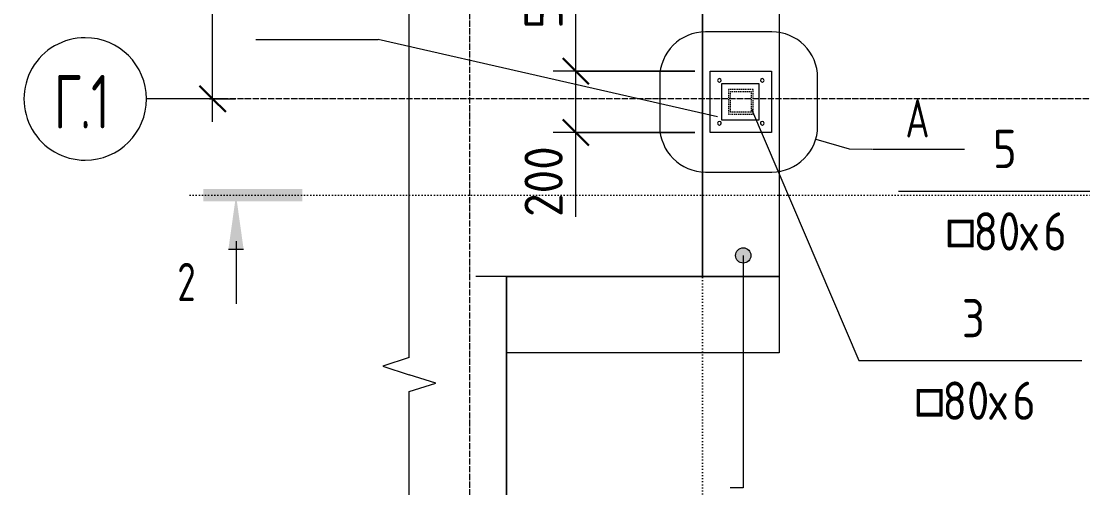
# Model space of a CAD drawing. Header units: millimetres. Extents: x 539 to 32806, y -1166 to 49726.
# Drawn here: x 1535 to 5002, y 42625 to 44149 of the extents above; entities that cross this region are included whole.
import ezdxf

# ---------------------------------------------------------------- set-up
doc = ezdxf.new("R2010")
doc.units = ezdxf.units.MM
for name, pattern in [('01 Штриховая _4 мм_', [6, 3.5, -2.5]), ('02 Штрихпунктирная _20 мм_', [25, 20, -2.5, 0, -2.5]), ('04 Пунктир 10мм', [10, 0, -10])]:
    doc.linetypes.add(name, pattern=pattern)
for name, color, linetype, lineweight in [('AA_Dim', 7, 'Continuous', 9), ('AA_Dim-50', 7, 'Continuous', 9), ('AA_Oformlenie', 7, 'Continuous', 9), ('AA_Razrez', 7, 'Continuous', 9), ('AA_Vinoska', 7, 'Continuous', 9), ('AA_Visotnaya otmetka', 7, 'Continuous', 9), ('AF_Balki', 7, 'Continuous', 20), ('AF_Element', 7, 'Continuous', 20), ('AF_Element_Грунт', 253, 'Continuous', 20), ('AF_Stena_Опалубка', 253, 'Continuous', 20), ('Gen_Fragment', 7, 'Continuous', 9), ('KR_Colonna_KG', 7, 'Continuous', 20), ('KR_Detal', 7, 'Continuous', 20), ('KR_Fundament', 7, 'Continuous', 20), ('Оси', 7, 'Continuous', 9)]:
    doc.layers.add(name, color=color, linetype=linetype, lineweight=lineweight)
doc.styles.add('ISOCPEUR', font='isocpeur.ttf', dxfattribs={"width": 0.7, "height": 175})
doc.styles.add('ISOCPEUR_1', font='isocpeur.ttf', dxfattribs={"width": 0.9, "height": 125})
doc.styles.add('ISOCPEUR_2', font='isocpeur.ttf', dxfattribs={"width": 0.85, "height": 125})
doc.styles.add('ISOCPEUR_3', font='isocpeur.ttf', dxfattribs={"width": 0.85, "height": 125})
doc.styles.add('ISOCPEUR_4', font='isocpeur.ttf', dxfattribs={"width": 0.7, "height": 125})
doc.dimstyles.new('00_Точн_3_знака__прозр__1', dxfattribs={"dimscale": 304.8, "dimtxt": 124.497647, "dimasz": 0.278871, "dimexe": 0.246063, "dimexo": 0.164042, "dimgap": 0.016404, "dimtad": 1, "dimdec": 3, "dimrnd": 0.001, "dimdsep": 46, "dimtxsty": 'ISOCPEUR_1', "dimblk1": 'OBLIQUE', "dimblk2": 'OBLIQUE', "dimsah": 1, "dimcen": 0.09, "dimdle": 0.246063, "dimazin": 0, "dimtfac": 1, "dimtdec": 4, "dimtix": 1, "dimtmove": 0, "dimatfit": 3, "dimfxl": 1, "dimtvp": 1, "dimtolj": 1, "dimtzin": 0, "dimlwd": 18, "dimlwe": 18, "dimarcsym": 2})
doc.dimstyles.new('05_Округл_1мм__прозр_', dxfattribs={"dimscale": 304.8, "dimtxt": 124.497647, "dimasz": 0.278871, "dimexe": 0.246063, "dimexo": 0.164042, "dimgap": 0.016404, "dimtad": 1, "dimdec": 0, "dimdsep": 46, "dimtxsty": 'ISOCPEUR_1', "dimblk1": 'OBLIQUE', "dimblk2": 'OBLIQUE', "dimsah": 1, "dimcen": 0.09, "dimdle": 0.246063, "dimazin": 0, "dimtfac": 1, "dimtdec": 4, "dimtix": 1, "dimtmove": 1, "dimatfit": 3, "dimfxl": 1, "dimtvp": 1, "dimtolj": 1, "dimtzin": 0, "dimlwd": 18, "dimlwe": 18, "dimarcsym": 2})
doc.dimstyles.new('05_Округл_1мм__прозр__1', dxfattribs={"dimscale": 304.8, "dimtxt": 124.497647, "dimasz": 0.278871, "dimexe": 0.246063, "dimexo": 0.164042, "dimgap": 0.016404, "dimtad": 1, "dimdec": 0, "dimdsep": 46, "dimtxsty": 'ISOCPEUR_1', "dimblk1": 'OBLIQUE', "dimblk2": 'OBLIQUE', "dimsah": 1, "dimcen": 0.09, "dimdle": 0.246063, "dimazin": 0, "dimtfac": 1, "dimtdec": 4, "dimtix": 1, "dimtmove": 0, "dimatfit": 3, "dimfxl": 1, "dimtvp": 1, "dimtolj": 1, "dimtzin": 0, "dimlwd": 18, "dimlwe": 18, "dimarcsym": 2})

# ---------------------------------------------------------------- blocks, each defined once
blk = doc.blocks.new('354_Прокат поло__1_2_1-3_11')
at = {"layer": 'AF_Balki'}
for p, q in [((0, -100), (0, 100)), ((0, 100), (200, 100)), ((200, 100), (200, -100)), ((200, -100), (0, -100))]:
    blk.add_line(p, q, dxfattribs=at)
blk = doc.blocks.new('грунт1 - грунт1-3846678-Схема расположения стоек и пластин металлического навеса в осях Г_1-Е_1_2_1-3_1')
at = {"layer": 'AF_Element'}
for p, q in [((3120.1, 43315), (3020.1, 43315)), ((3120.1, 43315), (3760.1, 43315)), ((3120.1, 41365), (3120.1, 43315)), ((5510.1, 41365), (5510.1, 43315)), ((3120.1, 41365), (2802.1, 41365)), ((5510.1, 41365), (3120.1, 41365))]:
    blk.add_line(p, q, dxfattribs=at)
blk = doc.blocks.new('грунт2 - грунт1-3847967-Схема расположения стоек и пластин металлического навеса в осях Г_1-Е_1_2_1-3_1')
at = {"layer": 'AF_Element'}
for q in [(3760.1, 48045), (3120.1, 43315)]:
    blk.add_line((3760.1, 43315), q, dxfattribs=at)
blk = doc.blocks.new('354_Прокат поло__1_2_1-3_12')
at = {"layer": 'AF_Balki'}
for p, q in [((0, -60), (0, 60)), ((0, 60), (120, 60)), ((120, 60), (120, -60)), ((120, -60), (0, -60))]:
    blk.add_line(p, q, dxfattribs=at)
blk = doc.blocks.new('243_Профиль гнутый сварной квадратный _НесКол_2ур_ - 80х6-4232274-Схема расположения стоек и пластин металлического навеса в осях Г_1-Е_1_2_1-3_1')
at = {"layer": 'KR_Colonna_KG', "linetype": '01 Штриховая _4 мм_'}
for p, q in [((-40, 40), (-40, -40)), ((40, 40), (-40, 40)), ((40, -40), (40, 40)), ((-34, -34), (-34, 34)), ((-34, 34), (34, 34)), ((34, 34), (34, -34)), ((34, -34), (-34, -34)), ((-40, -40), (40, -40))]:
    blk.add_line(p, q, dxfattribs=at)
blk = doc.blocks.new('354_Анкер клиновой _СоедНесК_РабПлоск_ - M12x120_20-V6-Схема расположения стоек и пластин металлического навеса в осях Г_1-Е_1_2_1-3_1')
at = {"layer": 'KR_Detal'}
for start, end in [(360, 180), (180, 360)]:
    blk.add_arc((0, 0), 6, start, end, dxfattribs=at)
at = {"layer": 'KR_Detal', "linetype": '01 Штриховая _4 мм_', "lineweight": 9}
for start, end in [(147.0031, 152.9997), (87.0059, 93.0026), (27.0088, 33.0054), (207.0003, 212.9969), (250.9052, 255.7743), (326.9946, 332.9912)]:
    blk.add_arc((0, 0), 6, start, end, dxfattribs=at)
blk = doc.blocks.new('011_Прямоугольник обрыва _ЭлУзла_ - 011_Прямоугольник обрыва _ЭлУзла_-3732710-Схема расположения стоек и пластин металлического навеса в осях Г_1-Е_1_2_1-3_1')
at = {"layer": 'AA_Oformlenie'}
for p, q in [((0, -5422), (0, -1881.1)), ((0, -7304.4), (0, -5533.3))]:
    blk.add_line(p, q, dxfattribs=at)
blk = doc.blocks.new('Ось сетки - d_4мм-2765513-Схема расположения стоек и пластин металлического навеса в осях Г_1-Е_1_2_1-3_1')
at = {"layer": 'Оси'}
for start, end in [(360, 180), (360, 180), (180, 360), (180, 360)]:
    blk.add_arc((0, 0), 4, start, end, dxfattribs=at)
blk = doc.blocks.new('DIMBLOCK4-Схема расположения стоек и пластин металлического навеса в осях Г_1-Е_1_2_1-3_1')
at = {"layer": 'AA_Dim-50', "lineweight": 30}
for p, q in [((2160.1, 45395), (2117.6, 45437.5)), ((2160.1, 45395), (2202.6, 45352.5)), ((2160.1, 43895), (2117.6, 43937.5)), ((2160.1, 43895), (2202.6, 43852.5))]:
    blk.add_line(p, q, dxfattribs=at)
at = {"layer": 'AA_Dim-50', "lineweight": 18}
for p, q in [((2150, 45395), (2235.1, 45395)), ((2160.1, 45395), (2150, 45395)), ((2160.1, 43820), (2160.1, 45395)), ((2150, 43895), (2235.1, 43895)), ((2160.1, 43895), (2150, 43895))]:
    blk.add_line(p, q, dxfattribs=at)
at = {"layer": 'AA_Dim-50', "color": 0, "lineweight": 18, "insert": (1991.8, 44497.8), "char_height": 125, "width": 353.382, "attachment_point": 1, "rotation": 90, "line_spacing_factor": 1.149209, "style": 'ISOCPEUR_1'}
blk.add_mtext('1500', dxfattribs=at)
blk = doc.blocks.new('_Oblique')
at = {"color": 0, "linetype": 'ByBlock', "lineweight": -2}
blk.add_line((-0.5, -0.5), (0.5, 0.5), dxfattribs=at)
blk = doc.blocks.new('DIMBLOCK6-Схема расположения стоек и пластин металлического навеса в осях Г_1-Е_1_2_1-3_1')
at = {"layer": 'AA_Dim-50', "lineweight": 30}
for p, q in [((3346.7, 43985.7), (3304.2, 44028.2)), ((3346.7, 43985.7), (3389.2, 43943.2)), ((3346.7, 43785.7), (3304.2, 43828.2)), ((3346.7, 43785.7), (3389.2, 43743.2))]:
    blk.add_line(p, q, dxfattribs=at)
at = {"layer": 'AA_Dim-50', "lineweight": 18}
for p, q in [((3735.1, 43985.7), (3271.7, 43985.7)), ((3346.7, 43710.7), (3346.7, 43985.7)), ((3346.7, 43985.7), (3735.1, 43985.7)), ((3346.7, 43796.4), (3346.7, 43885.7)), ((3346.7, 43509.4), (3346.7, 43796.4)), ((3735.1, 43785.7), (3271.7, 43785.7)), ((3346.7, 43785.7), (3735.1, 43785.7))]:
    blk.add_line(p, q, dxfattribs=at)
at = {"layer": 'AA_Dim-50', "color": 0, "lineweight": 18, "insert": (3178.4, 43509.4), "char_height": 125, "width": 284.429, "attachment_point": 1, "rotation": 90, "line_spacing_factor": 1.149209, "style": 'ISOCPEUR_1'}
blk.add_mtext('200', dxfattribs=at)
blk = doc.blocks.new('DIMBLOCK7-Схема расположения стоек и пластин металлического навеса в осях Г_1-Е_1_2_1-3_1')
at = {"layer": 'AA_Dim-50', "lineweight": 30}
for p, q in [((3346.7, 44510.1), (3304.2, 44552.6)), ((3346.7, 44510.1), (3389.2, 44467.6)), ((3346.7, 43985.7), (3304.2, 44028.2)), ((3346.7, 43985.7), (3389.2, 43943.2))]:
    blk.add_line(p, q, dxfattribs=at)
at = {"layer": 'AA_Dim-50', "lineweight": 18}
for p, q in [((3735.1, 44510.1), (3271.7, 44510.1)), ((3346.7, 43985.7), (3346.7, 44510.1)), ((3346.7, 44510.1), (3735.1, 44510.1)), ((3735.1, 43985.7), (3271.7, 43985.7)), ((3346.7, 43985.7), (3735.1, 43985.7))]:
    blk.add_line(p, q, dxfattribs=at)
at = {"layer": 'AA_Dim-50', "color": 0, "lineweight": 18, "insert": (3178.4, 44123.4), "char_height": 125, "width": 298.794, "attachment_point": 1, "rotation": 90, "line_spacing_factor": 1.149209, "style": 'ISOCPEUR_1'}
blk.add_mtext('524', dxfattribs=at)
blk = doc.blocks.new('043_М_КолонныКМ - Позиция_Наименование_дп14-4163880-Схема расположения стоек и пластин металлического навеса в осях Г_1-Е_1_2_1-3_1')
at = {"layer": 'AA_Vinoska'}
blk.add_line((-7, 0), (7, 0), dxfattribs=at)
blk = doc.blocks.new('043_М_Балки_Полка - Позиция_дп8-4164522-Схема расположения стоек и пластин металлического навеса в осях Г_1-Е_1_2_1-3_1')
at = {"layer": 'AA_Vinoska'}
blk.add_line((-4, 0), (4, 0), dxfattribs=at)
blk = doc.blocks.new('Разрез - Номер узла_ спереди-394134-Схема расположения стоек и пластин металлического навеса в осях Г_1-Е_1_2_1-3_1')
at = {"layer": 'AA_Razrez'}
for points in [[(7.329, 0.404), (7.329, -0.394), (0.873, -0.394), (0.873, 0.404)], [(3.497, -3.533), (2.503, -3.533), (3, 0)]]:
    blk.add_hatch(color=256, dxfattribs=at).paths.add_polyline_path(points)
for p, q in [((3, -3), (3, -7.096)), ((2.503, -3.533), (3.497, -3.533))]:
    blk.add_line(p, q, dxfattribs=at)
blk = doc.blocks.new('План несущих конструкций - Номер узла 6мм-393529-Схема расположения стоек и пластин металлического навеса в осях Г_1-Е_1_2_1-3_1')
at = {"layer": 'Gen_Fragment'}
blk.add_line((-2.954, 0), (3.046, 0), dxfattribs=at)

msp = doc.modelspace()

# ---------------------------------------------------------------- hatches: boundary and pattern name
at = {"layer": 'AA_Visotnaya otmetka'}
h = msp.add_hatch(color=256, dxfattribs=at)
edge = h.paths.add_edge_path()
edge.add_arc((3893.0445, 43383.5779), 25, 0, 360)

# ---------------------------------------------------------------- linework, layer by layer
at = {"layer": 'AA_Razrez', "linetype": '04 Пунктир 10мм'}
for p, q in [((3760.0619, 40241.0284), (3760.0619, 48997.1885)), ((2086.3797, 43580.5155), (7408.0856, 43580.5155))]:
    msp.add_line(p, q, dxfattribs=at)
at = {"layer": 'AA_Vinoska'}
for p, q in [((3808.9498, 43836.1022), (2700.7266, 44089.4138)), ((3920.4361, 43861.9081), (4270.7387, 43041.0001)), ((2802.1415, 43050.2904), (2715.4913, 43022.136)), ((4270.7387, 43041.0001), (4298.9684, 43041.0001)), ((2715.4913, 43022.136), (2802.1415, 42993.9817)), ((2888.744, 42966.4817), (2802.1415, 42993.9817)), ((2802.1415, 42938.9817), (2888.744, 42966.4817))]:
    msp.add_line(p, q, dxfattribs=at)
at = {"layer": 'AA_Visotnaya otmetka'}
for p, q in [((3893.0445, 43383.5779), (3893.0445, 42624.6921)), ((3893.0445, 42624.6921), (3850.0887, 42624.6921))]:
    msp.add_line(p, q, dxfattribs=at)
msp.add_circle((3893.0445, 43383.5779), 25, dxfattribs=at)
at = {"layer": 'AF_Stena_Опалубка'}
for p, q in [((3760.0619, 43314.9999), (3760.0619, 46145)), ((4010.0619, 46145), (4010.0619, 43314.9999)), ((3120.0616, 43314.9999), (4010.0619, 43314.9999)), ((3120.0616, 43314.9999), (3120.0616, 43064.9999)), ((4010.0619, 43314.9999), (3760.0619, 43314.9999)), ((4010.0619, 43314.9999), (4010.0619, 43064.9999)), ((4010.0619, 43064.9999), (3120.0616, 43064.9999))]:
    msp.add_line(p, q, dxfattribs=at)
at = {"layer": 'Gen_Fragment'}
for p, q in [((3985.8629, 44114.2284), (3770.1952, 44114.2284)), ((3620.1952, 43964.2284), (3620.1952, 43806.1442)), ((4135.8629, 43806.1442), (4135.8629, 43964.2284)), ((4129.7199, 43763.6569), (4238.8109, 43731.4375)), ((4238.8109, 43731.4375), (4312.8838, 43731.3587)), ((3770.1952, 43656.1442), (3985.8629, 43656.1442))]:
    msp.add_line(p, q, dxfattribs=at)
for centre, start, end in [((3770.1952, 43964.2284), 90, 180), ((3985.8629, 43964.2284), 0, 90), ((3770.1952, 43806.1442), 180, 270), ((3985.8629, 43806.1442), 270, 0)]:
    msp.add_arc(centre, 150, start, end, dxfattribs=at)
at = {"layer": 'KR_Fundament'}
for p, q in [((3760.0619, 48024.9997), (3760.0619, 43314.9999)), ((3760.0619, 43314.9999), (3120.0616, 43314.9999)), ((3120.0616, 43314.9999), (3120.0616, 41365.0004))]:
    msp.add_line(p, q, dxfattribs=at)
at = {"layer": 'Оси', "linetype": '02 Штрихпунктирная _20 мм_'}
for p, q in [((3000.0616, 41144.0677), (3000.0616, 49067.1614)), ((6276.9872, 43895), (2193.8386, 43895))]:
    msp.add_line(p, q, dxfattribs=at)
at = {"layer": 'Оси'}
msp.add_line((2193.8386, 43895), (1943.8386, 43895), dxfattribs=at)

# ---------------------------------------------------------------- block references
at = {"layer": 'AA_Oformlenie'}
msp.add_blockref('011_Прямоугольник обрыва _ЭлУзла_ - 011_Прямоугольник обрыва _ЭлУзла_-3732710-Схема расположения стоек и пластин металлического навеса в осях Г_1-Е_1_2_1-3_1', (2802.1415, 48472.299), dxfattribs=at)
at = {"layer": 'AA_Razrez', "xscale": 49.99999999999998, "yscale": 49.99999999999998, "zscale": 49.99999999999998}
msp.add_blockref('Разрез - Номер узла_ спереди-394134-Схема расположения стоек и пластин металлического навеса в осях Г_1-Е_1_2_1-3_1', (2086.3797, 43580.5155), dxfattribs=at)
at = {"layer": 'AA_Vinoska', "xscale": 49.99999999999998, "yscale": 49.99999999999998, "zscale": 49.99999999999998}
for name, p in [('043_М_Балки_Полка - Позиция_дп8-4164522-Схема расположения стоек и пластин металлического навеса в осях Г_1-Е_1_2_1-3_1', (2500.7266, 44089.4138)), ('043_М_КолонныКМ - Позиция_Наименование_дп14-4163880-Схема расположения стоек и пластин металлического навеса в осях Г_1-Е_1_2_1-3_1', (4750.3849, 43593.9318)), ('043_М_КолонныКМ - Позиция_Наименование_дп14-4163880-Схема расположения стоек и пластин металлического навеса в осях Г_1-Е_1_2_1-3_1', (4648.9684, 43041.0001))]:
    msp.add_blockref(name, p, dxfattribs=at)
at = {"layer": 'AF_Balki'}
for name, p in [('354_Прокат поло__1_2_1-3_11', (3785.0619, 43885.6554)), ('354_Прокат поло__1_2_1-3_12', (3823.3374, 43885.6554))]:
    msp.add_blockref(name, p, dxfattribs=at)
at = {"layer": 'AF_Element_Грунт'}
for name in ['грунт2 - грунт1-3847967-Схема расположения стоек и пластин металлического навеса в осях Г_1-Е_1_2_1-3_1', 'грунт1 - грунт1-3846678-Схема расположения стоек и пластин металлического навеса в осях Г_1-Е_1_2_1-3_1']:
    msp.add_blockref(name, (0, 0), dxfattribs=at)
at = {"layer": 'Gen_Fragment', "xscale": 49.99999999999998, "yscale": 49.99999999999998, "zscale": 49.99999999999998}
msp.add_blockref('План несущих конструкций - Номер узла 6мм-393529-Схема расположения стоек и пластин металлического навеса в осях Г_1-Е_1_2_1-3_1', (4462.8837, 43731.1992), dxfattribs=at)
at = {"layer": 'KR_Colonna_KG', "linetype": '01 Штриховая _4 мм_'}
msp.add_blockref('243_Профиль гнутый сварной квадратный _НесКол_2ур_ - 80х6-4232274-Схема расположения стоек и пластин металлического навеса в осях Г_1-Е_1_2_1-3_1', (3885.0619, 43885.6554), dxfattribs=at)
at = {"layer": 'KR_Detal', "linetype": '01 Штриховая _4 мм_', "lineweight": 9, "rotation": 180}
for p in [(3815.0619, 43955.6554), (3955.0619, 43955.6554), (3815.0619, 43815.6554), (3955.0619, 43815.6554)]:
    msp.add_blockref('354_Анкер клиновой _СоедНесК_РабПлоск_ - M12x120_20-V6-Схема расположения стоек и пластин металлического навеса в осях Г_1-Е_1_2_1-3_1', p, dxfattribs=at)
at = {"layer": 'Оси', "xscale": 49.99999999999998, "yscale": 49.99999999999998, "zscale": 49.99999999999998, "rotation": 89.99999999999979}
msp.add_blockref('Ось сетки - d_4мм-2765513-Схема расположения стоек и пластин металлического навеса в осях Г_1-Е_1_2_1-3_1', (1743.8386, 43895), dxfattribs=at)

# ---------------------------------------------------------------- texts
at = {"layer": 'AA_Razrez', "insert": (2044.7585, 43359.524), "char_height": 125, "width": 75.759469, "attachment_point": 1, "style": 'ISOCPEUR_4'}
msp.add_mtext('\\fISOCPEUR|b0|i0|c204|p34|;\\W.7;2', dxfattribs=at)
at = {"layer": 'AA_Vinoska', "char_height": 125, "attachment_point": 1}
for s, insert, width, style in [('\\fISOCPEUR|b0|i0|c204|p34|;\\W.85;5', (4708.4988, 43794.0582), 91.993641, 'ISOCPEUR_2'), ('80', (4644.9178, 43524.5759), 183.987281, 'ISOCPEUR_2'), ('\\fISOCPEUR|b0|i0|c204|p34|;\\W.85;6', (4872.6248, 43524.5759), 91.993641, 'ISOCPEUR_2'), ('\\fISOCPEUR|b0|i0|c130|p34|;\\W.85;□', (4549.3371, 43524.5759), 115.843844, 'ISOCPEUR_3'), ('\\fISOCPEUR|b0|i0|c204|p34|;\\W.85;х', (4796.7225, 43524.5759), 91.993641, 'ISOCPEUR_2'), ('\\fISOCPEUR|b0|i0|c204|p34|;\\W.85;3', (4607.0823, 43241.1265), 91.993641, 'ISOCPEUR_2'), ('80', (4543.5013, 42971.6442), 183.987281, 'ISOCPEUR_2'), ('\\fISOCPEUR|b0|i0|c204|p34|;\\W.85;6', (4771.2083, 42971.6442), 91.993641, 'ISOCPEUR_2'), ('\\fISOCPEUR|b0|i0|c130|p34|;\\W.85;□', (4447.9206, 42971.6442), 115.843844, 'ISOCPEUR_3'), ('\\fISOCPEUR|b0|i0|c204|p34|;\\W.85;х', (4695.306, 42971.6442), 91.993641, 'ISOCPEUR_2')]:
    msp.add_mtext(s, dxfattribs=dict(at, insert=insert, width=width, style=style))
at = {"layer": 'Gen_Fragment', "insert": (4422.6716, 43893.939), "char_height": 125, "width": 95.400812, "attachment_point": 1, "style": 'ISOCPEUR_4'}
msp.add_mtext('\\fISOCPEUR|b0|i0|c204|p34|;\\W.7;А', dxfattribs=at)
at = {"layer": 'Оси', "char_height": 175, "attachment_point": 1, "style": 'ISOCPEUR'}
for s, insert, width in [('\\fISOCPEUR|b0|i0|c204|p34|;\\W.7;Г', (1641.2251, 43973.519), 103.818531), ('.1', (1726.8839, 43973.519), 120.653969)]:
    msp.add_mtext(s, dxfattribs=dict(at, insert=insert, width=width))

# ---------------------------------------------------------------- dimensions: what is measured, and where the dimension line sits
at = {"layer": 'AA_Dim', "lineweight": 18}
for base, p1, p2, dimstyle, override, picture, middle in [((2160.1272, 45395), (2100.0231, 43895), (2100.0231, 45395), '00_Точн_3_знака__прозр__1', {"dimpost": '<>', "dimfxl": 1500}, 'DIMBLOCK4-Схема расположения стоек и пластин металлического навеса в осях Г_1-Е_1_2_1-3_1', (2092.6272, 44645)), ((3346.7414, 44510.1328), (3785.0619, 43985.6554), (3785.0619, 44510.1328), '05_Округл_1мм__прозр__1', {"dimpost": '<>', "dimfxl": 524.477393}, 'DIMBLOCK7-Схема расположения стоек и пластин металлического навеса в осях Г_1-Е_1_2_1-3_1', (3279.2414, 44247.8941))]:
    dim = msp.add_linear_dim(base=base, p1=p1, p2=p2, angle=90, dimstyle=dimstyle, override=override, dxfattribs=at)
    dim.commit()
    dim.dimension.update_dxf_attribs({"geometry": picture, "text_midpoint": middle})
dim = msp.add_linear_dim(base=(3346.7414, 43985.6554), p1=(3785.0619, 43785.6554), p2=(3785.0619, 43985.6554), angle=90, dimstyle='05_Округл_1мм__прозр_', override={"dimpost": '<>', "dimfxl": 200}, dxfattribs=at)
dim.commit()
dim.dimension.update_dxf_attribs({"geometry": 'DIMBLOCK6-Схема расположения стоек и пластин металлического навеса в осях Г_1-Е_1_2_1-3_1', "text_midpoint": (3261.7678, 43651.5766), "dimtype": 160, "text_rotation": 90})

doc.saveas('drawing.dxf')
